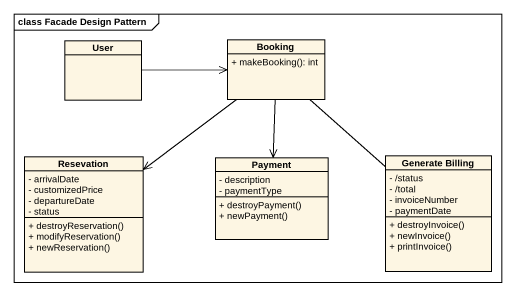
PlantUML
@startuml
mainframe class Facade Design Pattern
hide circle
hide empty members
skinparam classAttributeIconSize 0
class User
class Booking {
  + makeBooking(): int
}
class Resevation {
  - arrivalDate
  - customizedPrice
  - departureDate
  - status
  + destroyReservation()
  + modifyReservation()
  + newReservation()
}
class Payment {
  - description
  - paymentType
  + destroyPayment()
  + newPayment()
}
class "Generate Billing" as Generate_Billing {
  - /status
  - /total
  - invoiceNumber
  - paymentDate
  + destroyInvoice()
  + newInvoice()
  + printInvoice()
}
User -right-> Booking
Booking --> Resevation
Booking --> Payment
Booking -- Generate_Billing
@enduml
